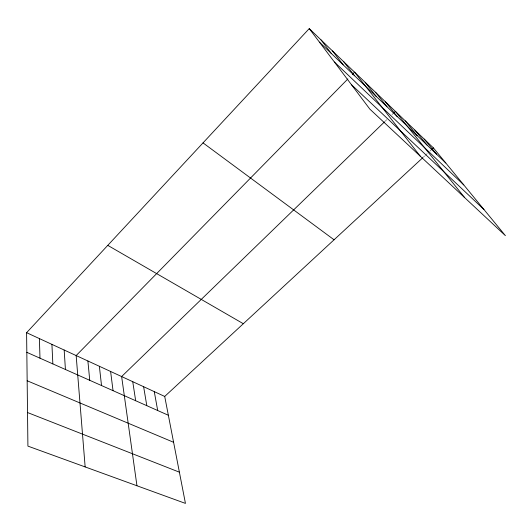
<?xml version="1.0" encoding="UTF-8"?>
<svg xmlns="http://www.w3.org/2000/svg" width="532" height="532" viewBox="0 0 532 532"><rect width="100%" height="100%" fill="white"/><g stroke="black" fill="none" stroke-linecap="round" stroke-linejoin="round"><path stroke-width="0.4" stroke-dasharray="2.66 2" d="M385.108 121.289L386.817 119.634M391.944 114.666L393.082 113.562M423.492 157.06L424.656 155.982M425.241 155.444L427.568 153.289M429.896 151.135L431.066 150.057"/><path stroke-width="0.8" d="M26.6 332.686L164.714 396.446L185.442 503.398L27.917 446.115L26.6 332.686L309.252 28.602L433.394 147.903L505.4 235.656L369.853 109.133L309.252 28.602M347.862 78.942L76.156 355.562L85.147 466.923M352.317 74.4L354.551 72.133L420.24 156.162M384.543 121.841L121.629 376.556L136.95 485.769M393.653 113.01L395.362 111.354L464.715 197.678M164.714 396.446L422.907 157.598M431.645 149.519L433.394 147.903M27.524 412.539L179.39 472.177M27.159 380.766L173.598 442.285M26.826 352.33L168.358 415.266M107.77 245.358L243.33 323.722M203.025 142.889L334.069 239.786M351.446 84.668L483.967 209.535M334.389 62.005L463.771 184.93M319.426 42.121L445.783 162.998M424.237 139.105L436.506 154.127M414.854 130.081L426.99 145.023M405.231 120.837L417.228 135.68M385.54 101.918L397.224 116.548M375.472 92.242L386.983 106.752M365.145 82.314L376.476 96.698M343.672 61.679L354.591 75.757M332.507 50.946L343.193 64.857M321.035 39.927L331.476 53.652M154.273 391.625L157.698 410.524M143.62 386.704L146.805 405.683M132.734 381.683L135.68 400.736M110.616 371.469L113.037 390.668M99.371 366.282L101.519 385.547M87.886 360.982L89.748 380.314M64.172 350.029L65.423 369.494M51.923 344.377L52.848 363.901M39.401 338.598L39.986 358.182"/></g></svg>
